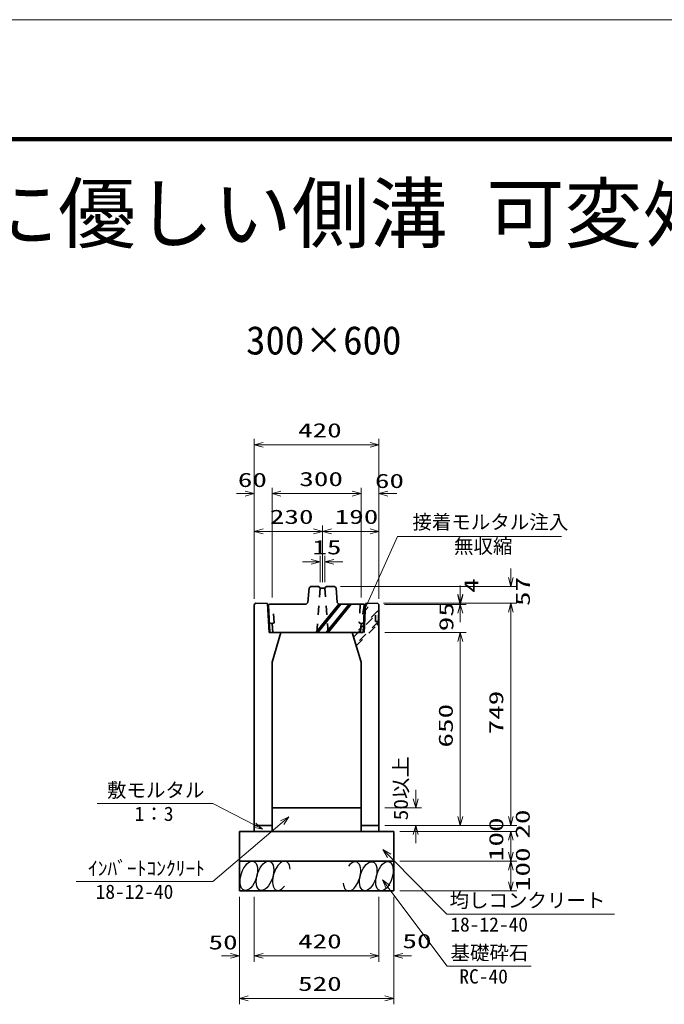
# Model space of a CAD drawing. Units: millimetres on the paper. Extents: x 0 to 842, y 1 to 595.
# Drawn here: x 348.5 to 457.1, y 428.6 to 594.5 of the extents above; entities that cross this region are included whole.
import ezdxf
from ezdxf.enums import TextEntityAlignment as Align

# ---------------------------------------------------------------- set-up
doc = ezdxf.new("R2010")
doc.units = ezdxf.units.MM
doc.linetypes.add('USER1', pattern=[3, 1.5, -1.5])
for name, color, linetype, lineweight in [('D-STR-DIM（寸法）', 7, 'Continuous', 13), ('D-STR-HTXT(均しCON-旗)', 7, 'Continuous', 13), ('D-STR-HTXT(基礎砕石-旗)', 7, 'Continuous', 13), ('D-STR-HTXT（旗上げ）', 7, 'Continuous', 13), ('D-STR-STRF(グリ)', 7, 'Continuous', 25), ('D-STR（構造物）', 1, 'Continuous', 35), ('D-TTL-LINE（区切線）', 1, 'Continuous', 35), ('D-TTL（外枠）', 2, 'Continuous', 140)]:
    doc.layers.add(name, color=color, linetype=linetype, lineweight=lineweight)
doc.layers.add('D-STR-TXT(文字)', color=7, linetype='Continuous')
doc.styles.add('ＭＳ ゴシック', font='')
doc.styles.get('ＭＳ ゴシック').set_extended_font_data('MS Gothic')

# ---------------------------------------------------------------- blocks, each defined once
blk = doc.blocks.new('_Open30@@SfigorgFlag@@4')
at = {"color": 7, "linetype": 'Continuous', "lineweight": 13}
for p, q in [((-1, 0.2679), (0, 0)), ((0, 0), (-1, -0.2679)), ((0, 0), (-1, 0))]:
    blk.add_line(p, q, dxfattribs=at)

msp = doc.modelspace()

# ---------------------------------------------------------------- linework, layer by layer
at = {"layer": 'D-STR-DIM（寸法）'}
for p, q in [((388.012, 515.671), (388.012, 523.88)), ((389.512, 522.88), (407.512, 522.88)), ((409.012, 515.671), (409.012, 523.88)), ((386.512, 514.671), (385.012, 514.671)), ((388.012, 496.968), (388.012, 515.671)), ((391.012, 497.159), (391.012, 515.671)), ((391.012, 497.159), (391.012, 515.671)), ((392.512, 514.671), (394.012, 514.671)), ((392.512, 514.671), (404.512, 514.671)), ((404.512, 514.671), (403.012, 514.671)), ((406.012, 497.159), (406.012, 515.671)), ((406.012, 497.159), (406.012, 515.671)), ((409.012, 496.968), (409.012, 515.671)), ((410.512, 514.671), (412.012, 514.671)), ((388.012, 496.968), (388.012, 509.314)), ((399.512, 499.767), (399.512, 509.314)), ((399.512, 499.767), (399.512, 509.314)), ((409.012, 496.968), (409.012, 509.314)), ((389.512, 508.314), (398.012, 508.314)), ((401.012, 508.314), (407.512, 508.314)), ((397.619, 503.182), (396.119, 503.182)), ((399.119, 499.767), (399.119, 504.182)), ((399.906, 499.767), (399.906, 504.182)), ((401.406, 503.182), (402.906, 503.182)), ((431.215, 500.549), (431.215, 502.049)), ((402.518, 499.049), (432.215, 499.049)), ((422.717, 497.713), (422.717, 499.213)), ((422.717, 497.521), (422.717, 499.021)), ((409.762, 496.213), (423.717, 496.213)), ((409.958, 496.021), (423.717, 496.021)), ((409.958, 496.021), (423.717, 496.021)), ((410.762, 496.213), (432.215, 496.213)), ((410.762, 496.213), (432.215, 496.213)), ((422.717, 494.521), (422.717, 493.021)), ((431.215, 460.266), (431.215, 494.713)), ((431.215, 494.713), (431.215, 493.213)), ((410.012, 491.266), (423.717, 491.266)), ((410.012, 491.266), (423.717, 491.266)), ((422.717, 460.266), (422.717, 489.766)), ((422.717, 489.766), (422.717, 488.266)), ((415.201, 463.266), (415.201, 464.766)), ((410.012, 461.766), (416.201, 461.766)), ((431.215, 460.266), (431.215, 461.766)), ((410.012, 458.766), (432.215, 458.766)), ((410.012, 458.766), (423.717, 458.766)), ((410.012, 458.766), (432.215, 458.766)), ((410.012, 458.766), (416.201, 458.766)), ((412.512, 457.766), (432.215, 457.766)), ((412.512, 457.766), (432.215, 457.766)), ((415.201, 457.266), (415.201, 455.766)), ((431.215, 454.266), (431.215, 456.266)), ((431.215, 456.266), (431.215, 454.766)), ((412.512, 452.766), (432.215, 452.766)), ((412.512, 452.766), (432.215, 452.766)), ((431.215, 449.266), (431.215, 451.266)), ((385.512, 446.766), (385.512, 435.799)), ((388.012, 446.766), (388.012, 435.799)), ((409.012, 446.766), (409.012, 435.799)), ((411.512, 446.766), (411.512, 435.799)), ((412.512, 447.766), (432.215, 447.766)), ((385.512, 445.766), (385.512, 428.642)), ((388.012, 445.766), (388.012, 435.799)), ((409.012, 445.766), (409.012, 435.799)), ((411.512, 445.766), (411.512, 428.642)), ((384.012, 436.799), (382.512, 436.799)), ((389.512, 436.799), (407.512, 436.799)), ((389.512, 436.799), (391.012, 436.799)), ((407.512, 436.799), (406.012, 436.799)), ((413.012, 436.799), (414.512, 436.799)), ((387.012, 429.642), (410.012, 429.642))]:
    msp.add_line(p, q, dxfattribs=at)
at = {"layer": 'D-STR-HTXT(均しCON-旗)'}
for p, q in [((361.573, 462.47), (381.054, 462.47)), ((381.054, 462.47), (388.097, 458.815)), ((381.054, 449.336), (392.711, 459.247)), ((420.452, 443.819), (410.73, 453.636)), ((358.02, 449.336), (381.054, 449.336)), ((448.66, 443.819), (420.452, 443.819))]:
    msp.add_line(p, q, dxfattribs=at)
at = {"layer": 'D-STR-HTXT(基礎砕石-旗)'}
for p, q in [((420.53, 435.069), (410.526, 448.395)), ((434.634, 435.069), (420.53, 435.069))]:
    msp.add_line(p, q, dxfattribs=at)
at = {"layer": 'D-STR-HTXT（旗上げ）'}
for p, q in [((412.112, 507.457), (406.846, 495.74)), ((439.734, 507.457), (412.112, 507.457))]:
    msp.add_line(p, q, dxfattribs=at)
at = {"layer": 'D-STR-STRF(グリ)'}
for centre, major_axis in [((387.107, 450.29), (0.79, 2.421)), ((389.828, 450.29), (0.79, 2.421)), ((407.216, 450.209), (-0.771, -2.427)), ((409.938, 450.23), (-0.771, -2.427))]:
    msp.add_ellipse(centre, major_axis=major_axis, ratio=0.5139, dxfattribs=at)
for centre, major_axis in [((392.569, 450.29), (0.79, 2.421)), ((404.476, 450.187), (-0.771, -2.427))]:
    msp.add_ellipse(centre, major_axis=major_axis, ratio=0.5139, start_param=5.3575563, end_param=10.3750652, dxfattribs=at)
at = {"layer": 'D-STR（構造物）'}
for p, q in [((397.247, 498.804), (397.039, 496.307)), ((397.518, 499.049), (397.247, 498.804)), ((398.887, 499.021), (397.518, 499.049)), ((399.119, 498.767), (398.887, 499.021)), ((399.906, 498.767), (399.119, 498.767)), ((400.137, 499.021), (399.906, 498.767)), ((401.518, 499.049), (400.137, 499.021)), ((401.789, 498.805), (401.518, 499.049)), ((401.997, 496.307), (401.789, 498.805)), ((388.012, 495.968), (388.262, 496.213)), ((388.012, 458.766), (388.012, 495.968)), ((388.262, 496.213), (390.262, 496.173)), ((390.262, 496.173), (390.512, 491.266)), ((390.426, 495.904), (390.568, 496.054)), ((396.768, 496.054), (390.568, 496.054)), ((397.039, 496.303), (396.768, 496.054)), ((402.268, 496.054), (398.412, 491.304)), ((402.59, 496.054), (398.734, 491.304)), ((404.007, 496.054), (400.151, 491.304)), ((404.329, 496.054), (400.473, 491.304)), ((401.997, 496.303), (402.268, 496.054)), ((402.268, 496.054), (406.468, 496.054)), ((406.61, 495.904), (406.468, 496.054)), ((406.762, 496.173), (406.512, 491.266)), ((408.762, 496.213), (406.762, 496.173)), ((409.012, 495.968), (408.762, 496.213)), ((409.012, 458.766), (409.012, 495.968)), ((390.426, 495.904), (390.668, 491.304)), ((406.61, 495.904), (406.368, 491.304)), ((390.512, 491.266), (392.512, 491.266)), ((390.668, 491.304), (406.368, 491.304)), ((392.512, 491.266), (391.012, 486.266)), ((404.512, 491.266), (406.012, 486.266)), ((391.012, 486.266), (391.012, 458.766)), ((406.012, 486.266), (406.012, 458.766)), ((391.012, 461.766), (406.012, 461.766)), ((391.012, 458.766), (388.012, 458.766)), ((388.012, 458.766), (388.012, 457.766)), ((391.012, 458.766), (391.012, 457.766)), ((406.012, 458.766), (409.012, 458.766)), ((406.012, 458.766), (406.012, 457.766)), ((409.012, 458.766), (409.012, 457.766)), ((385.512, 457.766), (411.512, 457.766)), ((385.512, 457.766), (385.512, 447.766)), ((411.512, 457.766), (411.512, 447.766)), ((385.512, 452.766), (411.512, 452.766)), ((385.512, 447.766), (411.512, 447.766))]:
    msp.add_line(p, q, dxfattribs=at)
at = {"layer": 'D-STR（構造物）', "linetype": 'USER1'}
for p, q in [((398.551, 491.263), (399.119, 498.767)), ((399.906, 498.767), (400.471, 491.304)), ((391.343, 492.915), (391.197, 496.054)), ((405.867, 496.054), (405.702, 492.918)), ((408.762, 494.874), (404.66, 490.772)), ((404.741, 490.503), (408.937, 494.699)), ((408.937, 494.699), (408.689, 494.947)), ((408.937, 492.769), (408.937, 494.699)), ((391.048, 492.801), (390.582, 492.932)), ((391.048, 492.801), (391.343, 492.915)), ((391.118, 491.304), (391.048, 492.801)), ((408.937, 493.114), (405.107, 489.283)), ((405.181, 489.038), (408.937, 492.794)), ((405.702, 492.918), (405.996, 492.803)), ((405.996, 492.803), (405.917, 491.304)), ((405.996, 492.803), (406.453, 492.929)), ((408.437, 493.114), (408.437, 494.199)), ((408.437, 493.114), (408.937, 493.114)), ((408.689, 492.522), (408.937, 492.769))]:
    msp.add_line(p, q, dxfattribs=at)
at = {"layer": 'D-TTL-LINE（区切線）', "color": 7, "lineweight": 18}
msp.add_line((841.5, 594.51), (0.5, 594.51), dxfattribs=at)
at = {"layer": 'D-TTL（外枠）'}
msp.add_line((821.4, 574.41), (20.6, 574.41), dxfattribs=at)

# ---------------------------------------------------------------- block references
at = {"layer": 'D-STR-DIM（寸法）', "xscale": 1.5, "yscale": 1.5}
for p, rotation in [((388.012, 522.88), 180), ((391.012, 514.671), 180), ((391.012, 514.671), 180), ((409.012, 514.671), 180), ((388.012, 508.314), 180), ((399.512, 508.314), 180), ((399.906, 503.182), 180), ((431.215, 499.049), 270), ((422.717, 496.213), 270), ((422.717, 496.021), 270), ((422.717, 496.021), 90), ((431.215, 496.213), 90), ((431.215, 496.213), 90), ((422.717, 491.266), 90), ((422.717, 491.266), 90), ((415.201, 461.766), 270), ((422.717, 458.766), 270), ((431.215, 458.766), 270), ((431.215, 458.766), 270), ((415.201, 458.766), 90), ((431.215, 457.766), 90), ((431.215, 457.766), 90), ((431.215, 452.766), 270), ((431.215, 452.766), 90), ((431.215, 447.766), 270), ((388.012, 436.799), 180), ((388.012, 436.799), 180), ((411.512, 436.799), 180), ((385.512, 429.642), 180)]:
    msp.add_blockref('_Open30@@SfigorgFlag@@4', p, dxfattribs=dict(at, rotation=rotation))
for p in [(409.012, 522.88), (388.012, 514.671), (406.012, 514.671), (406.012, 514.671), (399.512, 508.314), (409.012, 508.314), (399.119, 503.182), (385.512, 436.799), (409.012, 436.799), (409.012, 436.799), (411.512, 429.642)]:
    msp.add_blockref('_Open30@@SfigorgFlag@@4', p, dxfattribs=at)
at = {"layer": 'D-STR-HTXT(均しCON-旗)', "xscale": 1.5, "yscale": 1.5}
for p, rotation in [((393.854, 460.218), 40.37163), ((389.428, 458.124), 332.57325), ((409.674, 454.701), 134.72505)]:
    msp.add_blockref('_Open30@@SfigorgFlag@@4', p, dxfattribs=dict(at, rotation=rotation))
at = {"layer": 'D-STR-HTXT(基礎砕石-旗)', "xscale": 1.5, "yscale": 1.5, "rotation": 126.89552}
msp.add_blockref('_Open30@@SfigorgFlag@@4', (409.626, 449.595), dxfattribs=at)
at = {"layer": 'D-STR-HTXT（旗上げ）', "xscale": 1.5, "yscale": 1.5, "rotation": 245.79582}
msp.add_blockref('_Open30@@SfigorgFlag@@4', (406.231, 494.372), dxfattribs=at)

# ---------------------------------------------------------------- texts
at = {"layer": 'D-STR-DIM（寸法）', "style": 'ＭＳ ゴシック', "width": 1.5}
for s, p in [('420', (395.387, 523.417)), ('60', (385.248, 515.065)), ('300', (395.596, 515.209)), ('60', (408.332, 514.895)), ('230', (390.637, 508.851)), ('190', (401.554, 508.851)), ('15', (397.799, 503.719)), ('50', (380.315, 437.166)), ('420', (395.387, 437.337)), ('50', (412.964, 437.374)), ('520', (395.387, 430.179))]:
    msp.add_text(s, height=2.405, dxfattribs=at).set_placement(p, align=Align.BOTTOM_LEFT)
at = {"layer": 'D-STR-DIM（寸法）', "style": 'ＭＳ ゴシック'}
for s, width, p in [('4', 1.5, (426.481, 497.963)), ('57', 1.5, (435.155, 495.737)), ('95', 1.5, (422.273, 491.486)), ('749', 1.5, (430.678, 474.11)), ('650', 1.5, (422.18, 471.891)), ('50以上', 1.1, (414.62, 459.63)), ('20', 1.5, (435.129, 456.548)), ('100', 1.5, (430.678, 452.766)), ('100', 1.5, (435.15, 447.711))]:
    msp.add_text(s, height=2.405, rotation=90, dxfattribs=dict(at, width=width)).set_placement(p, align=Align.BOTTOM_LEFT)
at = {"layer": 'D-STR-HTXT(均しCON-旗)', "style": 'ＭＳ ゴシック'}
for s, p in [('敷モルタル', (363.223, 462.792)), ('1：3', (367.869, 458.819)), ('ｲﾝﾊﾞｰﾄｺﾝｸﾘｰﾄ', (360.022, 449.619)), ('18-12-40', (361.302, 445.685)), ('均しコンクリート', (420.899, 444.229)), ('18-12-40', (421.033, 440.168))]:
    msp.add_text(s, height=2.405, dxfattribs=at).set_placement(p, align=Align.BOTTOM_LEFT)
at = {"layer": 'D-STR-HTXT(基礎砕石-旗)', "style": 'ＭＳ ゴシック'}
for s, p in [('基礎砕石', (421.066, 435.404)), ('RC-40', (422.554, 431.419))]:
    msp.add_text(s, height=2.405, dxfattribs=at).set_placement(p, align=Align.BOTTOM_LEFT)
at = {"layer": 'D-STR-HTXT（旗上げ）', "style": 'ＭＳ ゴシック'}
for s, p in [('接着モルタル注入', (414.65, 507.96)), ('無収縮', (421.654, 503.883))]:
    msp.add_text(s, height=2.405, dxfattribs=at).set_placement(p, align=Align.BOTTOM_LEFT)
at = {"layer": 'D-STR-TXT(文字)', "style": 'ＭＳ ゴシック'}
for s, height, p in [('自転車に優しい側溝 可変ﾀｲﾌﾟ 標準図', 9.619, (302.483, 554.187)), ('300×600', 4.809, (386.635, 536.662))]:
    msp.add_text(s, height=height, dxfattribs=at).set_placement(p, align=Align.BOTTOM_LEFT)

doc.saveas('drawing.dxf')
